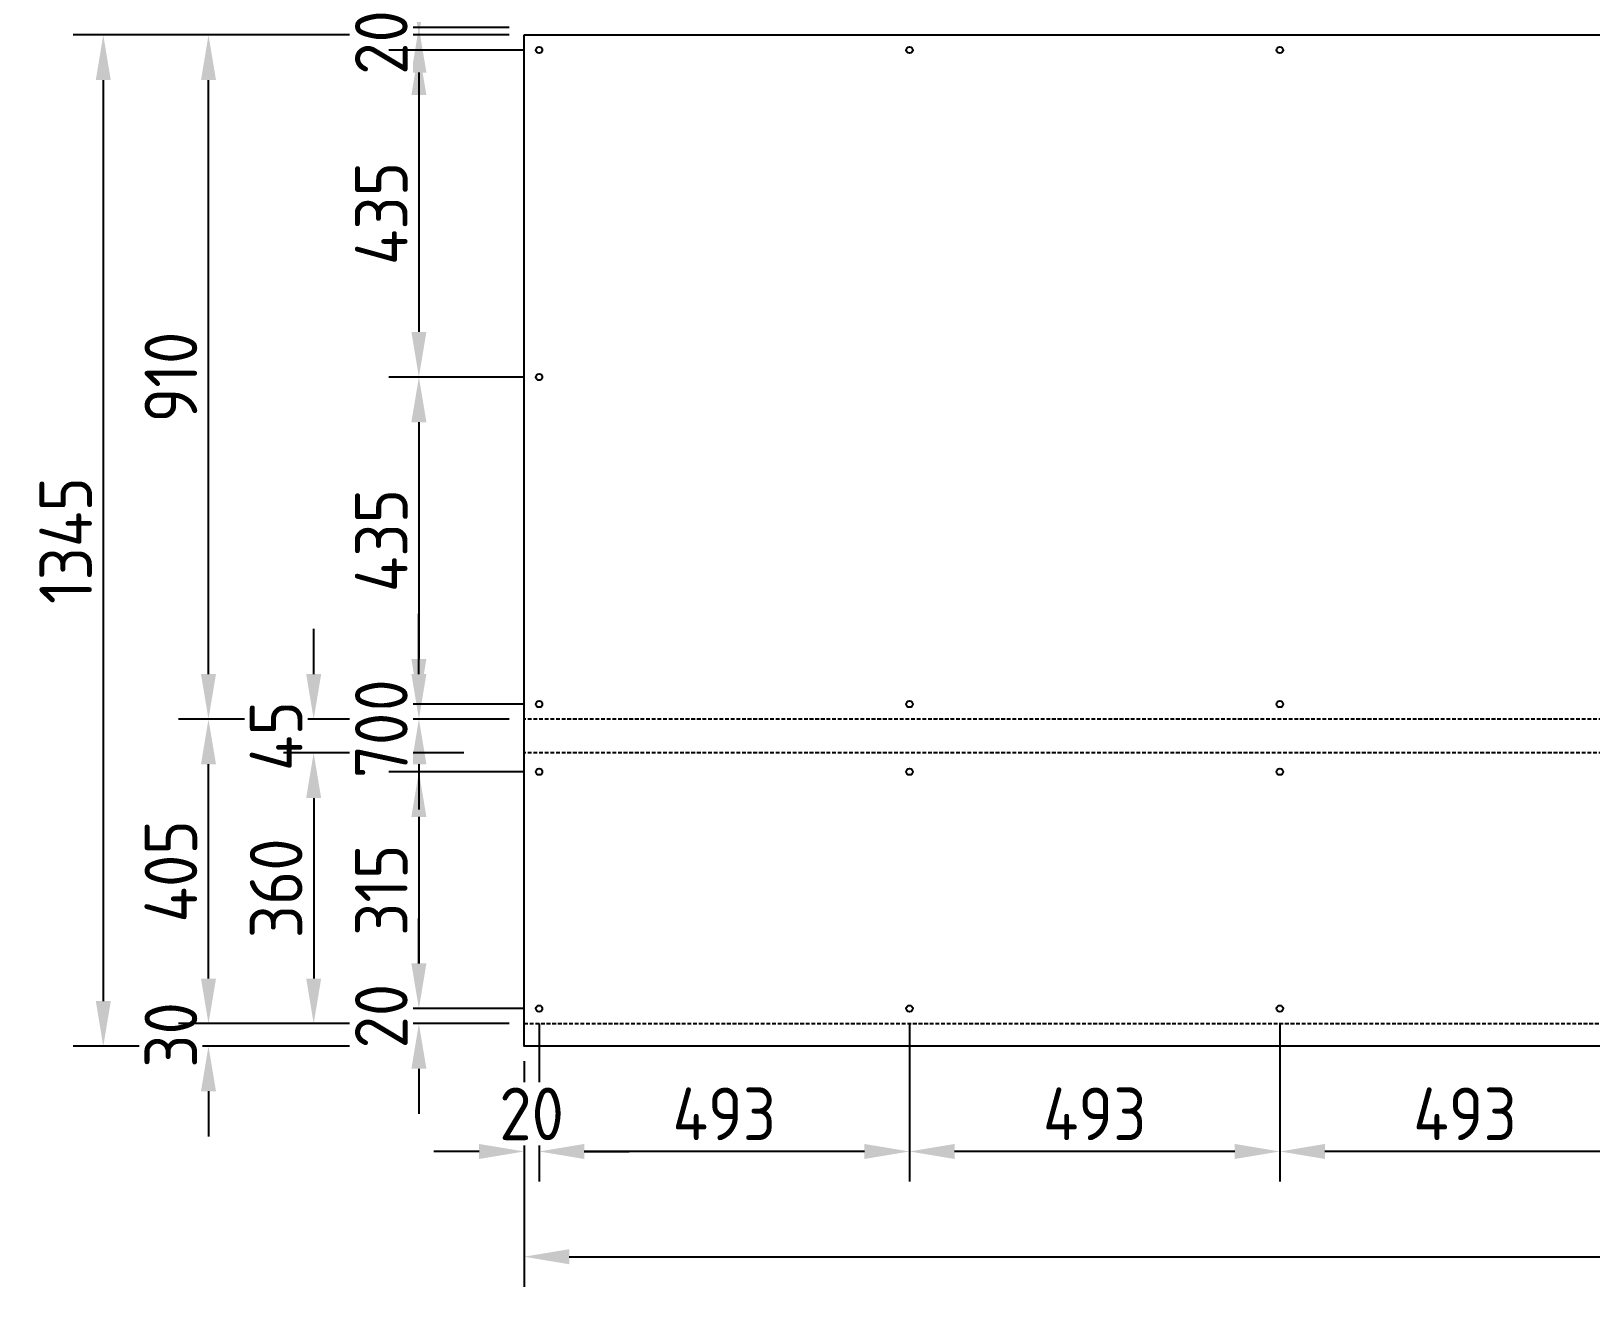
# Model space of a CAD drawing. Header units: millimetres. Extents: x 3800000 to 6300000, y 450000 to 1350000.
# Drawn here: x 5483849 to 5485925, y 1207945 to 1209615 of the extents above; entities that cross this region are included whole.
import ezdxf

# ---------------------------------------------------------------- set-up
doc = ezdxf.new("R2010")
doc.units = ezdxf.units.MM
doc.linetypes.add('Strichliert 5_2.5mm', pattern=[7.5, 5, -2.5])
for name, color, linetype, true_color in [('Bohr', 3, 'Continuous', 0x00ff00), ('FERTIGUNG 02 Bemassung Bohrung', 1, 'Continuous', 0xff0000), ('FERTIGUNG 02 Bemassung Geometrie', 212, 'Continuous', 0xcc00cc), ('FERTIGUNG 04 Fräsung Ansichtseite 90°', 1, 'Strichliert 5_2.5mm', 0xff0000), ('FERTIGUNG 04 Fräsung Rückseite 90°', 4, 'Strichliert 5_2.5mm', 0x00ffff), ('Outside', 2, 'Continuous', 0xffff00)]:
    doc.layers.add(name, color=color, linetype=linetype, true_color=true_color)
doc.styles.add('ICC_M1_20', font='')
doc.styles.get('ICC_M1_20').set_extended_font_data('isocp2')
doc.dimstyles.new('ICC_M1_20', dxfattribs={"dimscale": 20, "dimtxt": 3.5, "dimasz": 3, "dimexe": 2, "dimexo": 1, "dimgap": 0.75, "dimtad": 1, "dimtoh": 1, "dimdec": 0, "dimzin": 4, "dimdsep": 46, "dimtxsty": 'ICC_M1_20', "dimcen": 2, "dimadec": 0, "dimazin": 1, "dimtfac": 1, "dimtdec": 4, "dimtix": 1, "dimtofl": 0, "dimtmove": 1, "dimatfit": 3, "dimfxl": 10, "dimfxlon": 1, "dimtfill": 1, "dimtfillclr": 256, "dimtolj": 1, "dimtzin": 1, "dimarcsym": 0})

# ---------------------------------------------------------------- blocks, each defined once
blk = doc.blocks.new('*D84')
at = {"layer": 'Defpoints', "color": 0}
for p in [(5484505, 1208265), (5487995, 1208265), (5487995, 1207985)]:
    blk.add_point(p, dxfattribs=at)
at = {"layer": 'FERTIGUNG 02 Bemassung Geometrie', "color": 0, "lineweight": -2}
for p, q in [((5484505, 1208185), (5484505, 1207945)), ((5487995, 1208185), (5487995, 1207945)), ((5484565, 1207985), (5487935, 1207985))]:
    blk.add_line(p, q, dxfattribs=at)
at = {"layer": 'FERTIGUNG 02 Bemassung Geometrie', "color": 0}
for points in [[(5484565, 1207995), (5484565, 1207975), (5484505, 1207985)], [(5487935, 1207975), (5487935, 1207995), (5487995, 1207985)]]:
    blk.add_solid(points, dxfattribs=at)
at = {"layer": 'FERTIGUNG 02 Bemassung Geometrie', "color": 0, "insert": (5486250, 1208035), "char_height": 70, "attachment_point": 5, "style": 'ICC_M1_20', "bg_fill": 3, "box_fill_scale": 1.1, "bg_fill_color": 9, "bg_fill_true_color": 13158600, "bg_fill_transparency": 0}
blk.add_mtext('\\A1;3490', dxfattribs=at)
blk = doc.blocks.new('*D90')
at = {"layer": 'Defpoints', "color": 0}
for p in [(5485510.7, 1208315), (5486003.6, 1208315), (5485510.7, 1208125)]:
    blk.add_point(p, dxfattribs=at)
at = {"layer": 'FERTIGUNG 02 Bemassung Bohrung', "color": 0, "lineweight": -2}
for p, q in [((5485510.7, 1208295), (5485510.7, 1208085)), ((5486003.6, 1208295), (5486003.6, 1208085)), ((5485943.6, 1208125), (5485570.7, 1208125))]:
    blk.add_line(p, q, dxfattribs=at)
at = {"layer": 'FERTIGUNG 02 Bemassung Bohrung', "color": 0}
for points in [[(5485570.7, 1208135), (5485570.7, 1208115), (5485510.7, 1208125)], [(5485943.6, 1208115), (5485943.6, 1208135), (5486003.6, 1208125)]]:
    blk.add_solid(points, dxfattribs=at)
at = {"layer": 'FERTIGUNG 02 Bemassung Bohrung', "color": 0, "insert": (5485757.1, 1208175), "char_height": 70, "attachment_point": 5, "style": 'ICC_M1_20', "bg_fill": 3, "box_fill_scale": 1.1, "bg_fill_color": 9, "bg_fill_true_color": 13158600, "bg_fill_transparency": 0}
blk.add_mtext('\\A1;493', dxfattribs=at)
blk = doc.blocks.new('*D91')
at = {"layer": 'Defpoints', "color": 0}
for p in [(5485017.9, 1208315), (5485510.7, 1208315), (5485017.9, 1208125)]:
    blk.add_point(p, dxfattribs=at)
at = {"layer": 'FERTIGUNG 02 Bemassung Bohrung', "color": 0, "lineweight": -2}
for p, q in [((5485017.9, 1208295), (5485017.9, 1208085)), ((5485510.7, 1208295), (5485510.7, 1208085)), ((5485450.7, 1208125), (5485077.9, 1208125))]:
    blk.add_line(p, q, dxfattribs=at)
at = {"layer": 'FERTIGUNG 02 Bemassung Bohrung', "color": 0}
for points in [[(5485077.9, 1208135), (5485077.9, 1208115), (5485017.9, 1208125)], [(5485450.7, 1208115), (5485450.7, 1208135), (5485510.7, 1208125)]]:
    blk.add_solid(points, dxfattribs=at)
at = {"layer": 'FERTIGUNG 02 Bemassung Bohrung', "color": 0, "insert": (5485264.3, 1208175), "char_height": 70, "attachment_point": 5, "style": 'ICC_M1_20', "bg_fill": 3, "box_fill_scale": 1.1, "bg_fill_color": 9, "bg_fill_true_color": 13158600, "bg_fill_transparency": 0}
blk.add_mtext('\\A1;493', dxfattribs=at)
blk = doc.blocks.new('*D92')
at = {"layer": 'Defpoints', "color": 0}
for p in [(5484525, 1208315), (5485017.9, 1208315), (5484525, 1208125)]:
    blk.add_point(p, dxfattribs=at)
at = {"layer": 'FERTIGUNG 02 Bemassung Bohrung', "color": 0, "lineweight": -2}
for p, q in [((5484525, 1208295), (5484525, 1208085)), ((5485017.9, 1208295), (5485017.9, 1208085)), ((5484957.9, 1208125), (5484585, 1208125))]:
    blk.add_line(p, q, dxfattribs=at)
at = {"layer": 'FERTIGUNG 02 Bemassung Bohrung', "color": 0}
for points in [[(5484585, 1208135), (5484585, 1208115), (5484525, 1208125)], [(5484957.9, 1208115), (5484957.9, 1208135), (5485017.9, 1208125)]]:
    blk.add_solid(points, dxfattribs=at)
at = {"layer": 'FERTIGUNG 02 Bemassung Bohrung', "color": 0, "insert": (5484771.4, 1208175), "char_height": 70, "attachment_point": 5, "style": 'ICC_M1_20', "bg_fill": 3, "box_fill_scale": 1.1, "bg_fill_color": 9, "bg_fill_true_color": 13158600, "bg_fill_transparency": 0}
blk.add_mtext('\\A1;493', dxfattribs=at)
blk = doc.blocks.new('*D93')
at = {"layer": 'Defpoints', "color": 0}
for p in [(5484525, 1208315), (5484505, 1208265)]:
    blk.add_point(p, dxfattribs=at)
at = {"layer": 'FERTIGUNG 02 Bemassung Bohrung', "color": 0, "lineweight": -2}
for p, q in [((5484525, 1208295), (5484525, 1208085)), ((5484505, 1208245), (5484505, 1208085)), ((5484445, 1208125), (5484385, 1208125)), ((5484585, 1208125), (5484645, 1208125))]:
    blk.add_line(p, q, dxfattribs=at)
at = {"layer": 'FERTIGUNG 02 Bemassung Bohrung', "color": 0}
for points in [[(5484445, 1208115), (5484445, 1208135), (5484505, 1208125)], [(5484585, 1208135), (5484585, 1208115), (5484525, 1208125)]]:
    blk.add_solid(points, dxfattribs=at)
at = {"layer": 'FERTIGUNG 02 Bemassung Bohrung', "color": 0, "insert": (5484515, 1208175), "char_height": 70, "attachment_point": 5, "style": 'ICC_M1_20', "bg_fill": 3, "box_fill_scale": 1.1, "bg_fill_color": 9, "bg_fill_true_color": 13158600, "bg_fill_transparency": 0}
blk.add_mtext('\\A1;20', dxfattribs=at)
at = {"layer": 'Defpoints', "color": 0}
blk.add_point((5484505, 1208125), dxfattribs=at)
blk = doc.blocks.new('*D95')
at = {"layer": 'Defpoints', "color": 0}
for p in [(5484505, 1209610), (5483945, 1208265), (5484505, 1208265)]:
    blk.add_point(p, dxfattribs=at)
at = {"layer": 'FERTIGUNG 02 Bemassung Geometrie', "color": 0, "lineweight": -2}
for p, q in [((5484145, 1209610), (5483905, 1209610)), ((5483945, 1209550), (5483945, 1208325)), ((5484145, 1208265), (5483905, 1208265))]:
    blk.add_line(p, q, dxfattribs=at)
at = {"layer": 'FERTIGUNG 02 Bemassung Geometrie', "color": 0}
for points in [[(5483955, 1209550), (5483935, 1209550), (5483945, 1209610)], [(5483935, 1208325), (5483955, 1208325), (5483945, 1208265)]]:
    blk.add_solid(points, dxfattribs=at)
at = {"layer": 'FERTIGUNG 02 Bemassung Geometrie', "color": 0, "insert": (5483895, 1208937.5), "char_height": 70, "attachment_point": 5, "rotation": 90, "style": 'ICC_M1_20', "bg_fill": 3, "box_fill_scale": 1.1, "bg_fill_color": 9, "bg_fill_true_color": 13158600, "bg_fill_transparency": 0}
blk.add_mtext('\\A1;1345', dxfattribs=at)
blk = doc.blocks.new('*D96')
at = {"layer": 'Defpoints', "color": 0}
for p in [(5484505, 1208295), (5484505, 1208265)]:
    blk.add_point(p, dxfattribs=at)
at = {"layer": 'FERTIGUNG 02 Bemassung Geometrie', "color": 0, "lineweight": -2}
for p, q in [((5484085, 1208355), (5484085, 1208415)), ((5484285, 1208295), (5484045, 1208295)), ((5484285, 1208265), (5484045, 1208265)), ((5484085, 1208205), (5484085, 1208145))]:
    blk.add_line(p, q, dxfattribs=at)
at = {"layer": 'FERTIGUNG 02 Bemassung Geometrie', "color": 0}
for points in [[(5484075, 1208355), (5484095, 1208355), (5484085, 1208295)], [(5484095, 1208205), (5484075, 1208205), (5484085, 1208265)]]:
    blk.add_solid(points, dxfattribs=at)
at = {"layer": 'FERTIGUNG 02 Bemassung Geometrie', "color": 0, "insert": (5484035, 1208280), "char_height": 70, "attachment_point": 5, "rotation": 90, "style": 'ICC_M1_20', "bg_fill": 3, "box_fill_scale": 1.1, "bg_fill_color": 9, "bg_fill_true_color": 13158600, "bg_fill_transparency": 0}
blk.add_mtext('\\A1;30', dxfattribs=at)
at = {"layer": 'Defpoints', "color": 0}
blk.add_point((5484085, 1208295), dxfattribs=at)
blk = doc.blocks.new('*D97')
at = {"layer": 'Defpoints', "color": 0}
for p in [(5484085, 1208700), (5484505, 1208700), (5484505, 1208295)]:
    blk.add_point(p, dxfattribs=at)
at = {"layer": 'FERTIGUNG 02 Bemassung Geometrie', "color": 0, "lineweight": -2}
for p, q in [((5484285, 1208700), (5484045, 1208700)), ((5484085, 1208355), (5484085, 1208640)), ((5484285, 1208295), (5484045, 1208295))]:
    blk.add_line(p, q, dxfattribs=at)
at = {"layer": 'FERTIGUNG 02 Bemassung Geometrie', "color": 0}
for points in [[(5484095, 1208640), (5484075, 1208640), (5484085, 1208700)], [(5484075, 1208355), (5484095, 1208355), (5484085, 1208295)]]:
    blk.add_solid(points, dxfattribs=at)
at = {"layer": 'FERTIGUNG 02 Bemassung Geometrie', "color": 0, "insert": (5484035, 1208497.5), "char_height": 70, "attachment_point": 5, "rotation": 90, "style": 'ICC_M1_20', "bg_fill": 3, "box_fill_scale": 1.1, "bg_fill_color": 9, "bg_fill_true_color": 13158600, "bg_fill_transparency": 0}
blk.add_mtext('\\A1;405', dxfattribs=at)
blk = doc.blocks.new('*D98')
at = {"layer": 'Defpoints', "color": 0}
for p in [(5484085, 1209610), (5484505, 1209610), (5484505, 1208700)]:
    blk.add_point(p, dxfattribs=at)
at = {"layer": 'FERTIGUNG 02 Bemassung Geometrie', "color": 0, "lineweight": -2}
for p, q in [((5484285, 1209610), (5484045, 1209610)), ((5484085, 1208760), (5484085, 1209550)), ((5484285, 1208700), (5484045, 1208700))]:
    blk.add_line(p, q, dxfattribs=at)
at = {"layer": 'FERTIGUNG 02 Bemassung Geometrie', "color": 0}
for points in [[(5484095, 1209550), (5484075, 1209550), (5484085, 1209610)], [(5484075, 1208760), (5484095, 1208760), (5484085, 1208700)]]:
    blk.add_solid(points, dxfattribs=at)
at = {"layer": 'FERTIGUNG 02 Bemassung Geometrie', "color": 0, "insert": (5484035, 1209155), "char_height": 70, "attachment_point": 5, "rotation": 90, "style": 'ICC_M1_20', "bg_fill": 3, "box_fill_scale": 1.1, "bg_fill_color": 9, "bg_fill_true_color": 13158600, "bg_fill_transparency": 0}
blk.add_mtext('\\A1;910', dxfattribs=at)
blk = doc.blocks.new('*D102')
at = {"layer": 'Defpoints', "color": 0}
for p in [(5484505, 1208700), (5484505, 1208655)]:
    blk.add_point(p, dxfattribs=at)
at = {"layer": 'FERTIGUNG 02 Bemassung Geometrie', "color": 0, "lineweight": -2}
for p, q in [((5484225, 1208760), (5484225, 1208820)), ((5484425, 1208700), (5484185, 1208700)), ((5484425, 1208655), (5484185, 1208655)), ((5484225, 1208595), (5484225, 1208535))]:
    blk.add_line(p, q, dxfattribs=at)
at = {"layer": 'FERTIGUNG 02 Bemassung Geometrie', "color": 0}
for points in [[(5484215, 1208760), (5484235, 1208760), (5484225, 1208700)], [(5484235, 1208595), (5484215, 1208595), (5484225, 1208655)]]:
    blk.add_solid(points, dxfattribs=at)
at = {"layer": 'FERTIGUNG 02 Bemassung Geometrie', "color": 0, "insert": (5484175, 1208677.5), "char_height": 70, "attachment_point": 5, "rotation": 90, "style": 'ICC_M1_20', "bg_fill": 3, "box_fill_scale": 1.1, "bg_fill_color": 9, "bg_fill_true_color": 13158600, "bg_fill_transparency": 0}
blk.add_mtext('\\A1;45', dxfattribs=at)
at = {"layer": 'Defpoints', "color": 0}
blk.add_point((5484225, 1208655), dxfattribs=at)
blk = doc.blocks.new('*D103')
at = {"layer": 'Defpoints', "color": 0}
for p in [(5484505, 1208655), (5484225, 1208295), (5484505, 1208295)]:
    blk.add_point(p, dxfattribs=at)
at = {"layer": 'FERTIGUNG 02 Bemassung Geometrie', "color": 0, "lineweight": -2}
for p, q in [((5484425, 1208655), (5484185, 1208655)), ((5484225, 1208595), (5484225, 1208355)), ((5484425, 1208295), (5484185, 1208295))]:
    blk.add_line(p, q, dxfattribs=at)
at = {"layer": 'FERTIGUNG 02 Bemassung Geometrie', "color": 0}
for points in [[(5484235, 1208595), (5484215, 1208595), (5484225, 1208655)], [(5484215, 1208355), (5484235, 1208355), (5484225, 1208295)]]:
    blk.add_solid(points, dxfattribs=at)
at = {"layer": 'FERTIGUNG 02 Bemassung Geometrie', "color": 0, "insert": (5484175, 1208475), "char_height": 70, "attachment_point": 5, "rotation": 90, "style": 'ICC_M1_20', "bg_fill": 3, "box_fill_scale": 1.1, "bg_fill_color": 9, "bg_fill_true_color": 13158600, "bg_fill_transparency": 0}
blk.add_mtext('\\A1;360', dxfattribs=at)
blk = doc.blocks.new('*D112')
at = {"layer": 'Defpoints', "color": 0}
for p in [(5484525, 1209640), (5484505, 1209620)]:
    blk.add_point(p, dxfattribs=at)
at = {"layer": 'FERTIGUNG 02 Bemassung Bohrung', "color": 0, "lineweight": -2}
for p, q in [((5484365, 1209700), (5484365, 1209760)), ((5484505, 1209640), (5484325, 1209640)), ((5484485, 1209620), (5484325, 1209620)), ((5484365, 1209560), (5484365, 1209500))]:
    blk.add_line(p, q, dxfattribs=at)
at = {"layer": 'FERTIGUNG 02 Bemassung Bohrung', "color": 0}
for points in [[(5484355, 1209700), (5484375, 1209700), (5484365, 1209640)], [(5484375, 1209560), (5484355, 1209560), (5484365, 1209620)]]:
    blk.add_solid(points, dxfattribs=at)
at = {"layer": 'FERTIGUNG 02 Bemassung Bohrung', "color": 0, "insert": (5484315, 1209630), "char_height": 70, "attachment_point": 5, "rotation": 90, "style": 'ICC_M1_20', "bg_fill": 3, "box_fill_scale": 1.1, "bg_fill_color": 9, "bg_fill_true_color": 13158600, "bg_fill_transparency": 0}
blk.add_mtext('\\A1;20', dxfattribs=at)
at = {"layer": 'Defpoints', "color": 0}
blk.add_point((5484365, 1209620), dxfattribs=at)
blk = doc.blocks.new('*D113')
at = {"layer": 'Defpoints', "color": 0}
for p in [(5484505, 1209610), (5484525, 1209590)]:
    blk.add_point(p, dxfattribs=at)
at = {"layer": 'FERTIGUNG 02 Bemassung Bohrung', "color": 0, "lineweight": -2}
for p, q in [((5484365, 1209670), (5484365, 1209730)), ((5484485, 1209610), (5484325, 1209610)), ((5484505, 1209590), (5484325, 1209590)), ((5484365, 1209530), (5484365, 1209470))]:
    blk.add_line(p, q, dxfattribs=at)
at = {"layer": 'FERTIGUNG 02 Bemassung Bohrung', "color": 0}
for points in [[(5484355, 1209670), (5484375, 1209670), (5484365, 1209610)], [(5484375, 1209530), (5484355, 1209530), (5484365, 1209590)]]:
    blk.add_solid(points, dxfattribs=at)
at = {"layer": 'FERTIGUNG 02 Bemassung Bohrung', "color": 0, "insert": (5484315, 1209600), "char_height": 70, "attachment_point": 5, "rotation": 90, "style": 'ICC_M1_20', "bg_fill": 3, "box_fill_scale": 1.1, "bg_fill_color": 9, "bg_fill_true_color": 13158600, "bg_fill_transparency": 0}
blk.add_mtext('\\A1;20', dxfattribs=at)
at = {"layer": 'Defpoints', "color": 0}
blk.add_point((5484365, 1209590), dxfattribs=at)
blk = doc.blocks.new('*D114')
at = {"layer": 'Defpoints', "color": 0}
for p in [(5484525, 1209590), (5484365, 1209155), (5484525, 1209155)]:
    blk.add_point(p, dxfattribs=at)
at = {"layer": 'FERTIGUNG 02 Bemassung Bohrung', "color": 0, "lineweight": -2}
for p, q in [((5484505, 1209590), (5484325, 1209590)), ((5484365, 1209530), (5484365, 1209215)), ((5484505, 1209155), (5484325, 1209155))]:
    blk.add_line(p, q, dxfattribs=at)
at = {"layer": 'FERTIGUNG 02 Bemassung Bohrung', "color": 0}
for points in [[(5484375, 1209530), (5484355, 1209530), (5484365, 1209590)], [(5484355, 1209215), (5484375, 1209215), (5484365, 1209155)]]:
    blk.add_solid(points, dxfattribs=at)
at = {"layer": 'FERTIGUNG 02 Bemassung Bohrung', "color": 0, "insert": (5484315, 1209372.5), "char_height": 70, "attachment_point": 5, "rotation": 90, "style": 'ICC_M1_20', "bg_fill": 3, "box_fill_scale": 1.1, "bg_fill_color": 9, "bg_fill_true_color": 13158600, "bg_fill_transparency": 0}
blk.add_mtext('\\A1;435', dxfattribs=at)
blk = doc.blocks.new('*D115')
at = {"layer": 'Defpoints', "color": 0}
for p in [(5484525, 1209155), (5484365, 1208720), (5484525, 1208720)]:
    blk.add_point(p, dxfattribs=at)
at = {"layer": 'FERTIGUNG 02 Bemassung Bohrung', "color": 0, "lineweight": -2}
for p, q in [((5484505, 1209155), (5484325, 1209155)), ((5484365, 1209095), (5484365, 1208780)), ((5484505, 1208720), (5484325, 1208720))]:
    blk.add_line(p, q, dxfattribs=at)
at = {"layer": 'FERTIGUNG 02 Bemassung Bohrung', "color": 0}
for points in [[(5484375, 1209095), (5484355, 1209095), (5484365, 1209155)], [(5484355, 1208780), (5484375, 1208780), (5484365, 1208720)]]:
    blk.add_solid(points, dxfattribs=at)
at = {"layer": 'FERTIGUNG 02 Bemassung Bohrung', "color": 0, "insert": (5484315, 1208937.5), "char_height": 70, "attachment_point": 5, "rotation": 90, "style": 'ICC_M1_20', "bg_fill": 3, "box_fill_scale": 1.1, "bg_fill_color": 9, "bg_fill_true_color": 13158600, "bg_fill_transparency": 0}
blk.add_mtext('\\A1;435', dxfattribs=at)
blk = doc.blocks.new('*D116')
at = {"layer": 'Defpoints', "color": 0}
for p in [(5484525, 1208720), (5484505, 1208700)]:
    blk.add_point(p, dxfattribs=at)
at = {"layer": 'FERTIGUNG 02 Bemassung Bohrung', "color": 0, "lineweight": -2}
for p, q in [((5484365, 1208780), (5484365, 1208840)), ((5484505, 1208720), (5484325, 1208720)), ((5484485, 1208700), (5484325, 1208700)), ((5484365, 1208640), (5484365, 1208580))]:
    blk.add_line(p, q, dxfattribs=at)
at = {"layer": 'FERTIGUNG 02 Bemassung Bohrung', "color": 0}
for points in [[(5484355, 1208780), (5484375, 1208780), (5484365, 1208720)], [(5484375, 1208640), (5484355, 1208640), (5484365, 1208700)]]:
    blk.add_solid(points, dxfattribs=at)
at = {"layer": 'FERTIGUNG 02 Bemassung Bohrung', "color": 0, "insert": (5484315, 1208710), "char_height": 70, "attachment_point": 5, "rotation": 90, "style": 'ICC_M1_20', "bg_fill": 3, "box_fill_scale": 1.1, "bg_fill_color": 9, "bg_fill_true_color": 13158600, "bg_fill_transparency": 0}
blk.add_mtext('\\A1;20', dxfattribs=at)
at = {"layer": 'Defpoints', "color": 0}
blk.add_point((5484365, 1208700), dxfattribs=at)
blk = doc.blocks.new('*D117')
at = {"layer": 'Defpoints', "color": 0}
for p in [(5484505, 1208700), (5484525, 1208630)]:
    blk.add_point(p, dxfattribs=at)
at = {"layer": 'FERTIGUNG 02 Bemassung Bohrung', "color": 0, "lineweight": -2}
for p, q in [((5484365, 1208760), (5484365, 1208820)), ((5484485, 1208700), (5484325, 1208700)), ((5484505, 1208630), (5484325, 1208630)), ((5484365, 1208570), (5484365, 1208510))]:
    blk.add_line(p, q, dxfattribs=at)
at = {"layer": 'FERTIGUNG 02 Bemassung Bohrung', "color": 0}
for points in [[(5484355, 1208760), (5484375, 1208760), (5484365, 1208700)], [(5484375, 1208570), (5484355, 1208570), (5484365, 1208630)]]:
    blk.add_solid(points, dxfattribs=at)
at = {"layer": 'FERTIGUNG 02 Bemassung Bohrung', "color": 0, "insert": (5484315, 1208665), "char_height": 70, "attachment_point": 5, "rotation": 90, "style": 'ICC_M1_20', "bg_fill": 3, "box_fill_scale": 1.1, "bg_fill_color": 9, "bg_fill_true_color": 13158600, "bg_fill_transparency": 0}
blk.add_mtext('\\A1;70', dxfattribs=at)
at = {"layer": 'Defpoints', "color": 0}
blk.add_point((5484365, 1208630), dxfattribs=at)
blk = doc.blocks.new('*D118')
at = {"layer": 'Defpoints', "color": 0}
for p in [(5484525, 1208630), (5484365, 1208315), (5484525, 1208315)]:
    blk.add_point(p, dxfattribs=at)
at = {"layer": 'FERTIGUNG 02 Bemassung Bohrung', "color": 0, "lineweight": -2}
for p, q in [((5484505, 1208630), (5484325, 1208630)), ((5484365, 1208570), (5484365, 1208375)), ((5484505, 1208315), (5484325, 1208315))]:
    blk.add_line(p, q, dxfattribs=at)
at = {"layer": 'FERTIGUNG 02 Bemassung Bohrung', "color": 0}
for points in [[(5484375, 1208570), (5484355, 1208570), (5484365, 1208630)], [(5484355, 1208375), (5484375, 1208375), (5484365, 1208315)]]:
    blk.add_solid(points, dxfattribs=at)
at = {"layer": 'FERTIGUNG 02 Bemassung Bohrung', "color": 0, "insert": (5484315, 1208472.5), "char_height": 70, "attachment_point": 5, "rotation": 90, "style": 'ICC_M1_20', "bg_fill": 3, "box_fill_scale": 1.1, "bg_fill_color": 9, "bg_fill_true_color": 13158600, "bg_fill_transparency": 0}
blk.add_mtext('\\A1;315', dxfattribs=at)
blk = doc.blocks.new('*D119')
at = {"layer": 'Defpoints', "color": 0}
for p in [(5484525, 1208315), (5484505, 1208295)]:
    blk.add_point(p, dxfattribs=at)
at = {"layer": 'FERTIGUNG 02 Bemassung Bohrung', "color": 0, "lineweight": -2}
for p, q in [((5484365, 1208375), (5484365, 1208435)), ((5484505, 1208315), (5484325, 1208315)), ((5484485, 1208295), (5484325, 1208295)), ((5484365, 1208235), (5484365, 1208175))]:
    blk.add_line(p, q, dxfattribs=at)
at = {"layer": 'FERTIGUNG 02 Bemassung Bohrung', "color": 0}
for points in [[(5484355, 1208375), (5484375, 1208375), (5484365, 1208315)], [(5484375, 1208235), (5484355, 1208235), (5484365, 1208295)]]:
    blk.add_solid(points, dxfattribs=at)
at = {"layer": 'FERTIGUNG 02 Bemassung Bohrung', "color": 0, "insert": (5484315, 1208305), "char_height": 70, "attachment_point": 5, "rotation": 90, "style": 'ICC_M1_20', "bg_fill": 3, "box_fill_scale": 1.1, "bg_fill_color": 9, "bg_fill_true_color": 13158600, "bg_fill_transparency": 0}
blk.add_mtext('\\A1;20', dxfattribs=at)
at = {"layer": 'Defpoints', "color": 0}
blk.add_point((5484365, 1208295), dxfattribs=at)

msp = doc.modelspace()

# ---------------------------------------------------------------- linework, layer by layer
at = {"layer": 'Bohr', "linetype": 'ByBlock', "lineweight": -2}
for centre in [(5484525, 1209590), (5485017.9, 1209590), (5485510.7, 1209590), (5484525, 1209155), (5484525, 1208720), (5485017.9, 1208720), (5485510.7, 1208720), (5484525, 1208630), (5485017.9, 1208630), (5485510.7, 1208630), (5484525, 1208315), (5485017.9, 1208315), (5485510.7, 1208315)]:
    msp.add_circle(centre, 4.25, dxfattribs=at)
at = {"layer": 'FERTIGUNG 04 Fräsung Ansichtseite 90°'}
msp.add_line((5487995, 1208655), (5484505, 1208655), dxfattribs=at)
at = {"layer": 'FERTIGUNG 04 Fräsung Rückseite 90°'}
for p, q in [((5487995, 1208700), (5484505, 1208700)), ((5484505, 1208295), (5487995, 1208295))]:
    msp.add_line(p, q, dxfattribs=at)
at = {"layer": 'Outside', "linetype": 'ByBlock', "lineweight": -2}
msp.add_lwpolyline([(5484505, 1209610), (5487995, 1209610), (5487995, 1208265), (5484505, 1208265)], close=True, dxfattribs=at)

# ---------------------------------------------------------------- next in the draw order: dimensions: what is measured, and where the dimension line sits
at = {"layer": 'FERTIGUNG 02 Bemassung Geometrie'}
dim = msp.add_linear_dim(base=(5487995, 1207985), p1=(5484505, 1208265), p2=(5487995, 1208265), text='3490', dimstyle='ICC_M1_20', override={"dimscale": 20, "dimtih": 0, "dimtoh": 0, "dimlfac": 1, "dimzin": 1, "dimsah": 0, "dimtzin": 4}, dxfattribs=at)
dim.commit()
dim.dimension.update_dxf_attribs({"geometry": '*D84', "text_midpoint": (5486250, 1208035)})

# ---------------------------------------------------------------- next in the draw order: dimensions: what is measured, and where the dimension line sits
at = {"layer": 'FERTIGUNG 02 Bemassung Bohrung'}
dim = msp.add_linear_dim(base=(5485510.7, 1208125), p1=(5486003.6, 1208315), p2=(5485510.7, 1208315), text='493', dimstyle='ICC_M1_20', override={"dimscale": 20, "dimtih": 0, "dimtoh": 0, "dimlfac": 1, "dimzin": 1, "dimsah": 0, "dimtzin": 4}, dxfattribs=at)
dim.commit()
dim.dimension.update_dxf_attribs({"geometry": '*D90', "text_midpoint": (5485757.1, 1208175)})

# ---------------------------------------------------------------- next in the draw order: dimensions: what is measured, and where the dimension line sits
dim = msp.add_linear_dim(base=(5485017.9, 1208125), p1=(5485510.7, 1208315), p2=(5485017.9, 1208315), text='493', dimstyle='ICC_M1_20', override={"dimscale": 20, "dimtih": 0, "dimtoh": 0, "dimlfac": 1, "dimzin": 1, "dimsah": 0, "dimtzin": 4}, dxfattribs=at)
dim.commit()
dim.dimension.update_dxf_attribs({"geometry": '*D91', "text_midpoint": (5485264.3, 1208175)})

# ---------------------------------------------------------------- next in the draw order: dimensions: what is measured, and where the dimension line sits
dim = msp.add_linear_dim(base=(5484525, 1208125), p1=(5485017.9, 1208315), p2=(5484525, 1208315), text='493', dimstyle='ICC_M1_20', override={"dimscale": 20, "dimtih": 0, "dimtoh": 0, "dimlfac": 1, "dimzin": 1, "dimsah": 0, "dimtzin": 4}, dxfattribs=at)
dim.commit()
dim.dimension.update_dxf_attribs({"geometry": '*D92', "text_midpoint": (5484771.4, 1208175)})

# ---------------------------------------------------------------- next in the draw order: dimensions: what is measured, and where the dimension line sits
dim = msp.add_linear_dim(base=(5484505, 1208125), p1=(5484525, 1208315), p2=(5484505, 1208265), text='20', dimstyle='ICC_M1_20', override={"dimscale": 20, "dimtih": 0, "dimtoh": 0, "dimlfac": 1, "dimzin": 1, "dimsah": 0, "dimtzin": 4}, dxfattribs=at)
dim.commit()
dim.dimension.update_dxf_attribs({"geometry": '*D93', "text_midpoint": (5484515, 1208175)})

# ---------------------------------------------------------------- next in the draw order: dimensions: what is measured, and where the dimension line sits
at = {"layer": 'FERTIGUNG 02 Bemassung Geometrie'}
dim = msp.add_linear_dim(base=(5483945, 1208265), p1=(5484505, 1209610), p2=(5484505, 1208265), angle=90, text='1345', dimstyle='ICC_M1_20', override={"dimscale": 20, "dimtih": 0, "dimtoh": 0, "dimlfac": 1, "dimzin": 1, "dimsah": 0, "dimtzin": 4}, dxfattribs=at)
dim.commit()
dim.dimension.update_dxf_attribs({"geometry": '*D95', "text_midpoint": (5483895, 1208937.5)})

# ---------------------------------------------------------------- next in the draw order: dimensions: what is measured, and where the dimension line sits
dim = msp.add_linear_dim(base=(5484085, 1208295), p1=(5484505, 1208265), p2=(5484505, 1208295), angle=90, text='30', dimstyle='ICC_M1_20', override={"dimscale": 20, "dimtih": 0, "dimtoh": 0, "dimlfac": 1, "dimzin": 1, "dimsah": 0, "dimtzin": 4}, dxfattribs=at)
dim.commit()
dim.dimension.update_dxf_attribs({"geometry": '*D96', "text_midpoint": (5484035, 1208280)})

# ---------------------------------------------------------------- next in the draw order: dimensions: what is measured, and where the dimension line sits
dim = msp.add_linear_dim(base=(5484085, 1208700), p1=(5484505, 1208295), p2=(5484505, 1208700), angle=90, text='405', dimstyle='ICC_M1_20', override={"dimscale": 20, "dimtih": 0, "dimtoh": 0, "dimlfac": 1, "dimzin": 1, "dimsah": 0, "dimtzin": 4}, dxfattribs=at)
dim.commit()
dim.dimension.update_dxf_attribs({"geometry": '*D97', "text_midpoint": (5484035, 1208497.5)})

# ---------------------------------------------------------------- next in the draw order: dimensions: what is measured, and where the dimension line sits
dim = msp.add_linear_dim(base=(5484085, 1209610), p1=(5484505, 1208700), p2=(5484505, 1209610), angle=90, text='910', dimstyle='ICC_M1_20', override={"dimscale": 20, "dimtih": 0, "dimtoh": 0, "dimlfac": 1, "dimzin": 1, "dimsah": 0, "dimtzin": 4}, dxfattribs=at)
dim.commit()
dim.dimension.update_dxf_attribs({"geometry": '*D98', "text_midpoint": (5484035, 1209155)})

# ---------------------------------------------------------------- next in the draw order: dimensions: what is measured, and where the dimension line sits
at = {"layer": 'FERTIGUNG 02 Bemassung Bohrung'}
dim = msp.add_linear_dim(base=(5484365, 1209620), p1=(5484525, 1209640), p2=(5484505, 1209620), angle=90, text='20', dimstyle='ICC_M1_20', override={"dimscale": 20, "dimtih": 0, "dimtoh": 0, "dimlfac": 1, "dimzin": 1, "dimsah": 0, "dimtzin": 4}, dxfattribs=at)
dim.commit()
dim.dimension.update_dxf_attribs({"geometry": '*D112', "text_midpoint": (5484315, 1209630)})
at = {"layer": 'FERTIGUNG 02 Bemassung Geometrie'}
dim = msp.add_linear_dim(base=(5484225, 1208655), p1=(5484505, 1208700), p2=(5484505, 1208655), angle=90, text='45', dimstyle='ICC_M1_20', override={"dimscale": 20, "dimtih": 0, "dimtoh": 0, "dimlfac": 1, "dimzin": 1, "dimsah": 0, "dimtzin": 4}, dxfattribs=at)
dim.commit()
dim.dimension.update_dxf_attribs({"geometry": '*D102', "text_midpoint": (5484175, 1208677.5)})

# ---------------------------------------------------------------- next in the draw order: dimensions: what is measured, and where the dimension line sits
at = {"layer": 'FERTIGUNG 02 Bemassung Bohrung'}
dim = msp.add_linear_dim(base=(5484365, 1209590), p1=(5484505, 1209610), p2=(5484525, 1209590), angle=90, text='20', dimstyle='ICC_M1_20', override={"dimscale": 20, "dimtih": 0, "dimtoh": 0, "dimlfac": 1, "dimzin": 1, "dimsah": 0, "dimtzin": 4}, dxfattribs=at)
dim.commit()
dim.dimension.update_dxf_attribs({"geometry": '*D113', "text_midpoint": (5484315, 1209600)})
at = {"layer": 'FERTIGUNG 02 Bemassung Geometrie'}
dim = msp.add_linear_dim(base=(5484225, 1208295), p1=(5484505, 1208655), p2=(5484505, 1208295), angle=90, text='360', dimstyle='ICC_M1_20', override={"dimscale": 20, "dimtih": 0, "dimtoh": 0, "dimlfac": 1, "dimzin": 1, "dimsah": 0, "dimtzin": 4}, dxfattribs=at)
dim.commit()
dim.dimension.update_dxf_attribs({"geometry": '*D103', "text_midpoint": (5484175, 1208475)})

# ---------------------------------------------------------------- next in the draw order: dimensions: what is measured, and where the dimension line sits
at = {"layer": 'FERTIGUNG 02 Bemassung Bohrung'}
dim = msp.add_linear_dim(base=(5484365, 1209155), p1=(5484525, 1209590), p2=(5484525, 1209155), angle=90, text='435', dimstyle='ICC_M1_20', override={"dimscale": 20, "dimtih": 0, "dimtoh": 0, "dimlfac": 1, "dimzin": 1, "dimsah": 0, "dimtzin": 4}, dxfattribs=at)
dim.commit()
dim.dimension.update_dxf_attribs({"geometry": '*D114', "text_midpoint": (5484315, 1209372.5)})

# ---------------------------------------------------------------- next in the draw order: dimensions: what is measured, and where the dimension line sits
dim = msp.add_linear_dim(base=(5484365, 1208720), p1=(5484525, 1209155), p2=(5484525, 1208720), angle=90, text='435', dimstyle='ICC_M1_20', override={"dimscale": 20, "dimtih": 0, "dimtoh": 0, "dimlfac": 1, "dimzin": 1, "dimsah": 0, "dimtzin": 4}, dxfattribs=at)
dim.commit()
dim.dimension.update_dxf_attribs({"geometry": '*D115', "text_midpoint": (5484315, 1208937.5)})

# ---------------------------------------------------------------- next in the draw order: dimensions: what is measured, and where the dimension line sits
dim = msp.add_linear_dim(base=(5484365, 1208700), p1=(5484525, 1208720), p2=(5484505, 1208700), angle=90, text='20', dimstyle='ICC_M1_20', override={"dimscale": 20, "dimtih": 0, "dimtoh": 0, "dimlfac": 1, "dimzin": 1, "dimsah": 0, "dimtzin": 4}, dxfattribs=at)
dim.commit()
dim.dimension.update_dxf_attribs({"geometry": '*D116', "text_midpoint": (5484315, 1208710)})

# ---------------------------------------------------------------- next in the draw order: dimensions: what is measured, and where the dimension line sits
dim = msp.add_linear_dim(base=(5484365, 1208630), p1=(5484505, 1208700), p2=(5484525, 1208630), angle=90, text='70', dimstyle='ICC_M1_20', override={"dimscale": 20, "dimtih": 0, "dimtoh": 0, "dimlfac": 1, "dimzin": 1, "dimsah": 0, "dimtzin": 4}, dxfattribs=at)
dim.commit()
dim.dimension.update_dxf_attribs({"geometry": '*D117', "text_midpoint": (5484315, 1208665)})

# ---------------------------------------------------------------- next in the draw order: dimensions: what is measured, and where the dimension line sits
dim = msp.add_linear_dim(base=(5484365, 1208315), p1=(5484525, 1208630), p2=(5484525, 1208315), angle=90, text='315', dimstyle='ICC_M1_20', override={"dimscale": 20, "dimtih": 0, "dimtoh": 0, "dimlfac": 1, "dimzin": 1, "dimsah": 0, "dimtzin": 4}, dxfattribs=at)
dim.commit()
dim.dimension.update_dxf_attribs({"geometry": '*D118', "text_midpoint": (5484315, 1208472.5)})

# ---------------------------------------------------------------- next in the draw order: dimensions: what is measured, and where the dimension line sits
dim = msp.add_linear_dim(base=(5484365, 1208295), p1=(5484525, 1208315), p2=(5484505, 1208295), angle=90, text='20', dimstyle='ICC_M1_20', override={"dimscale": 20, "dimtih": 0, "dimtoh": 0, "dimlfac": 1, "dimzin": 1, "dimsah": 0, "dimtzin": 4}, dxfattribs=at)
dim.commit()
dim.dimension.update_dxf_attribs({"geometry": '*D119', "text_midpoint": (5484315, 1208305)})

doc.saveas('drawing.dxf')
